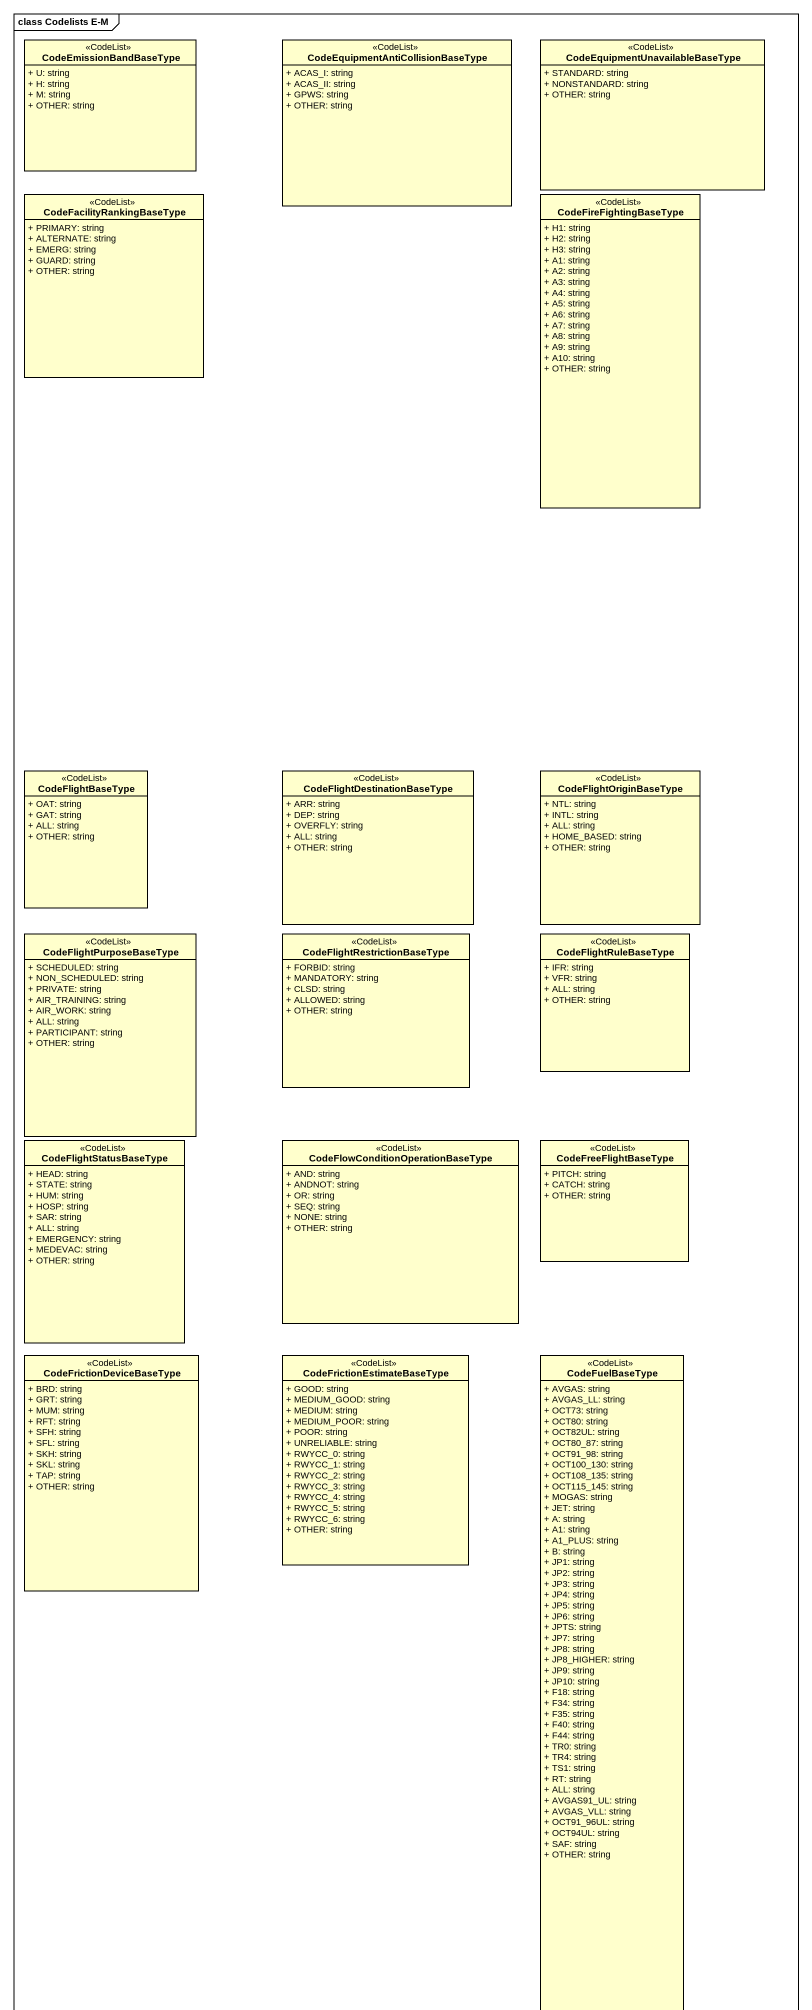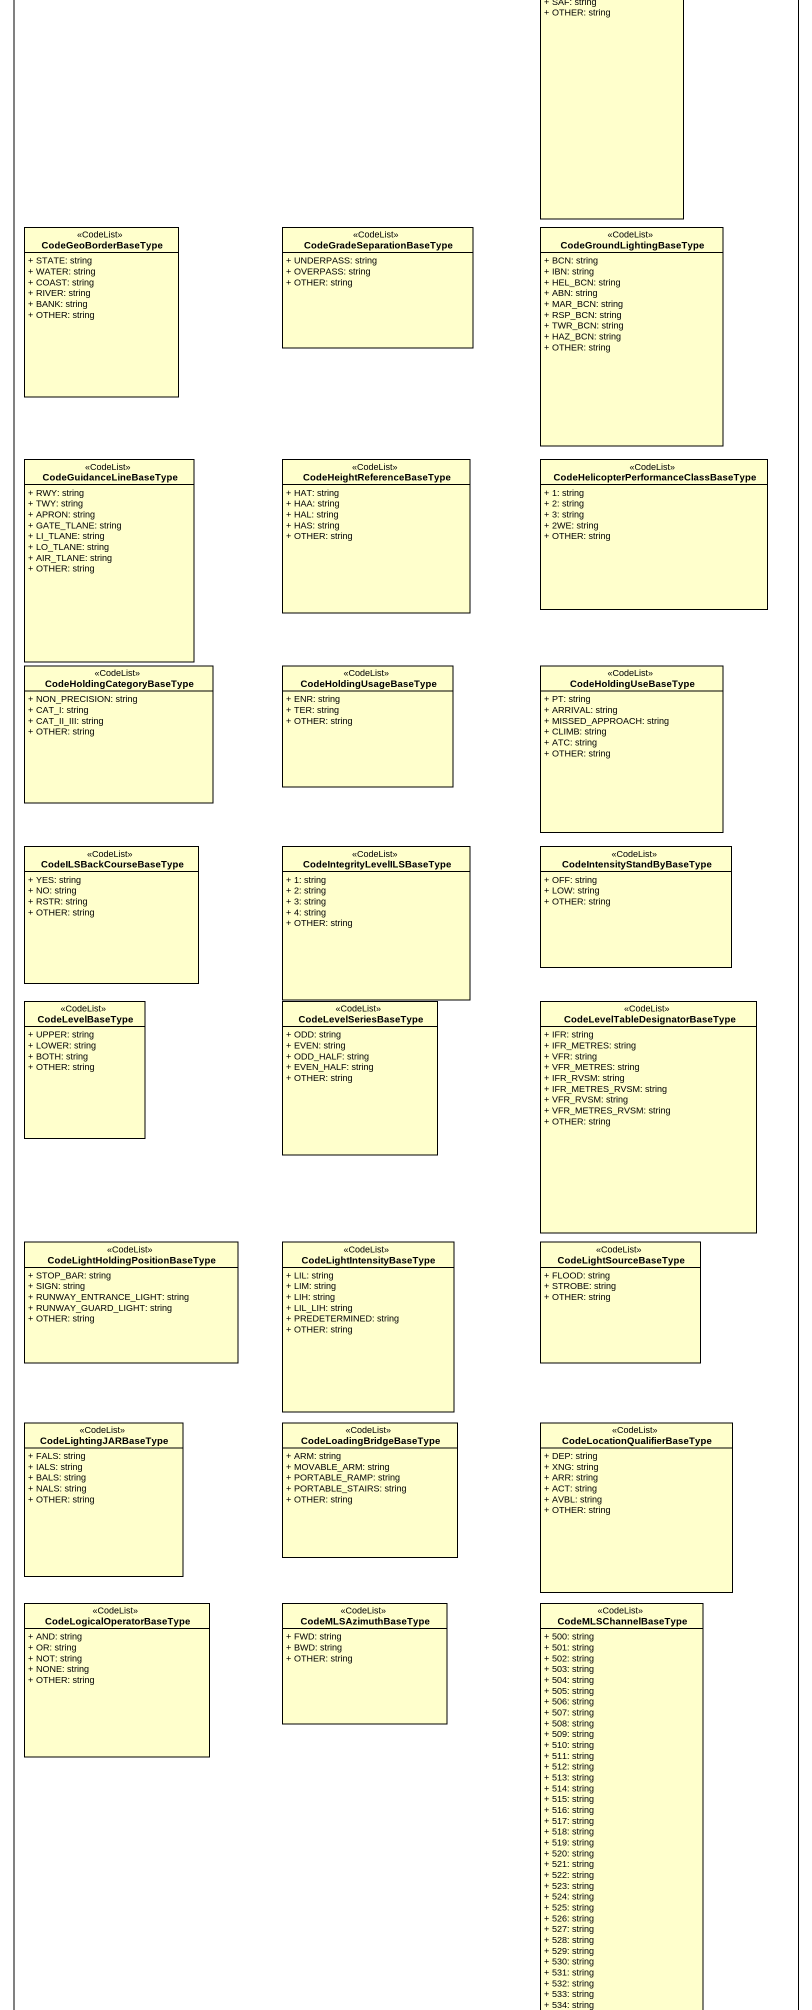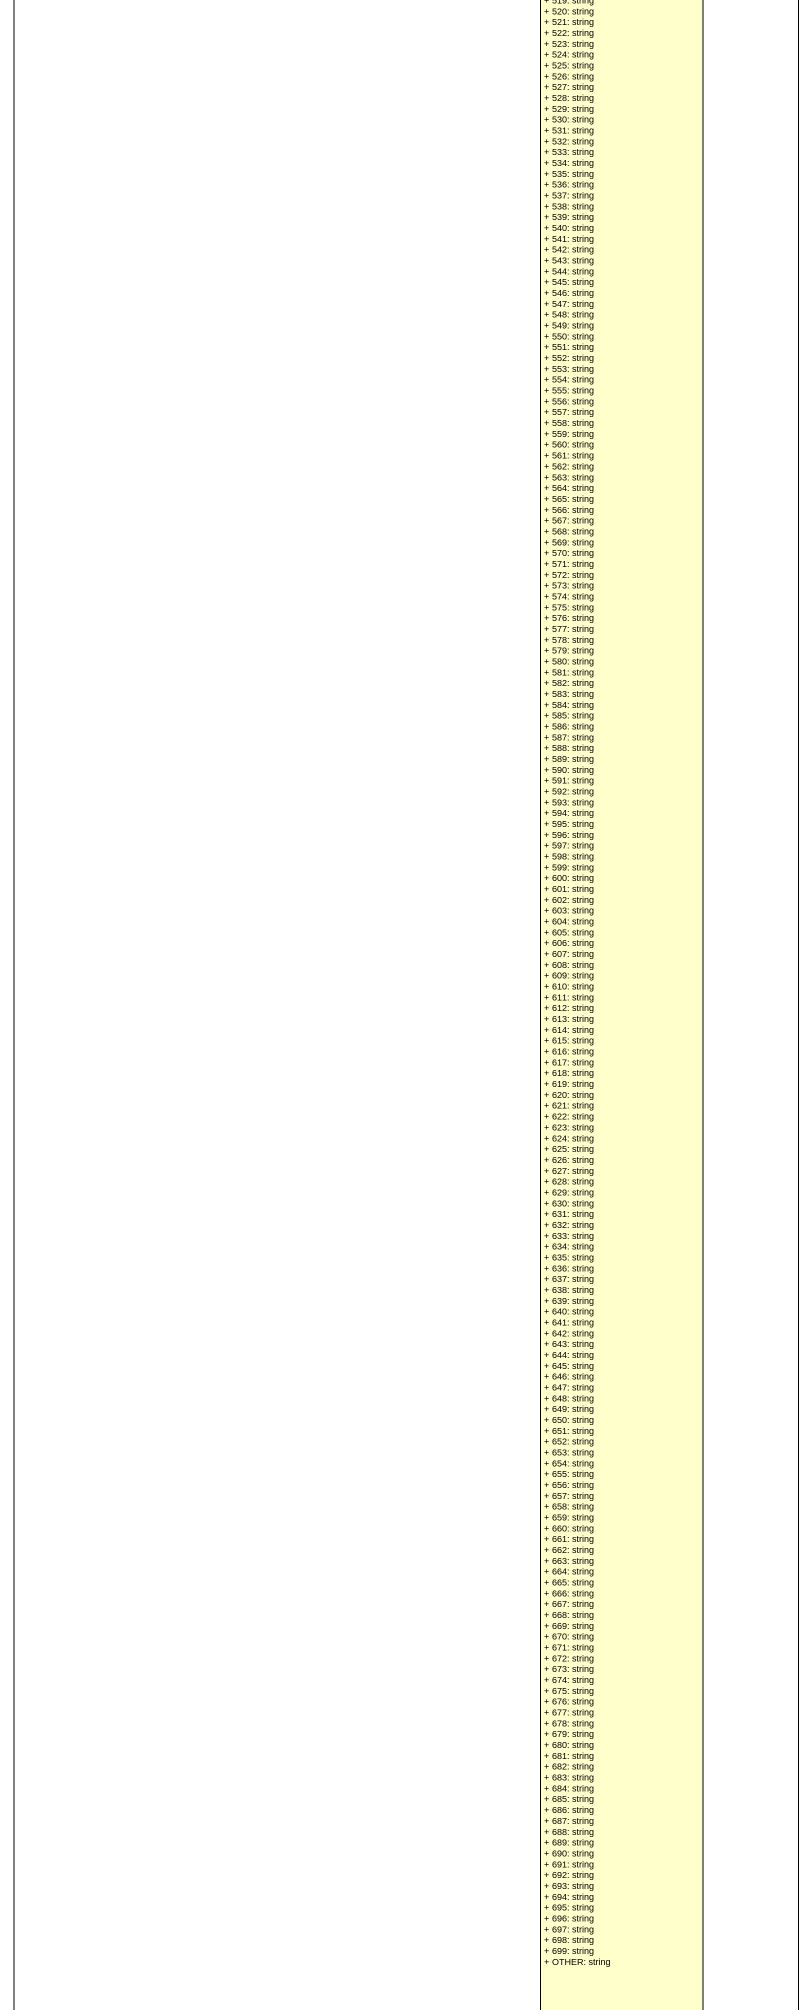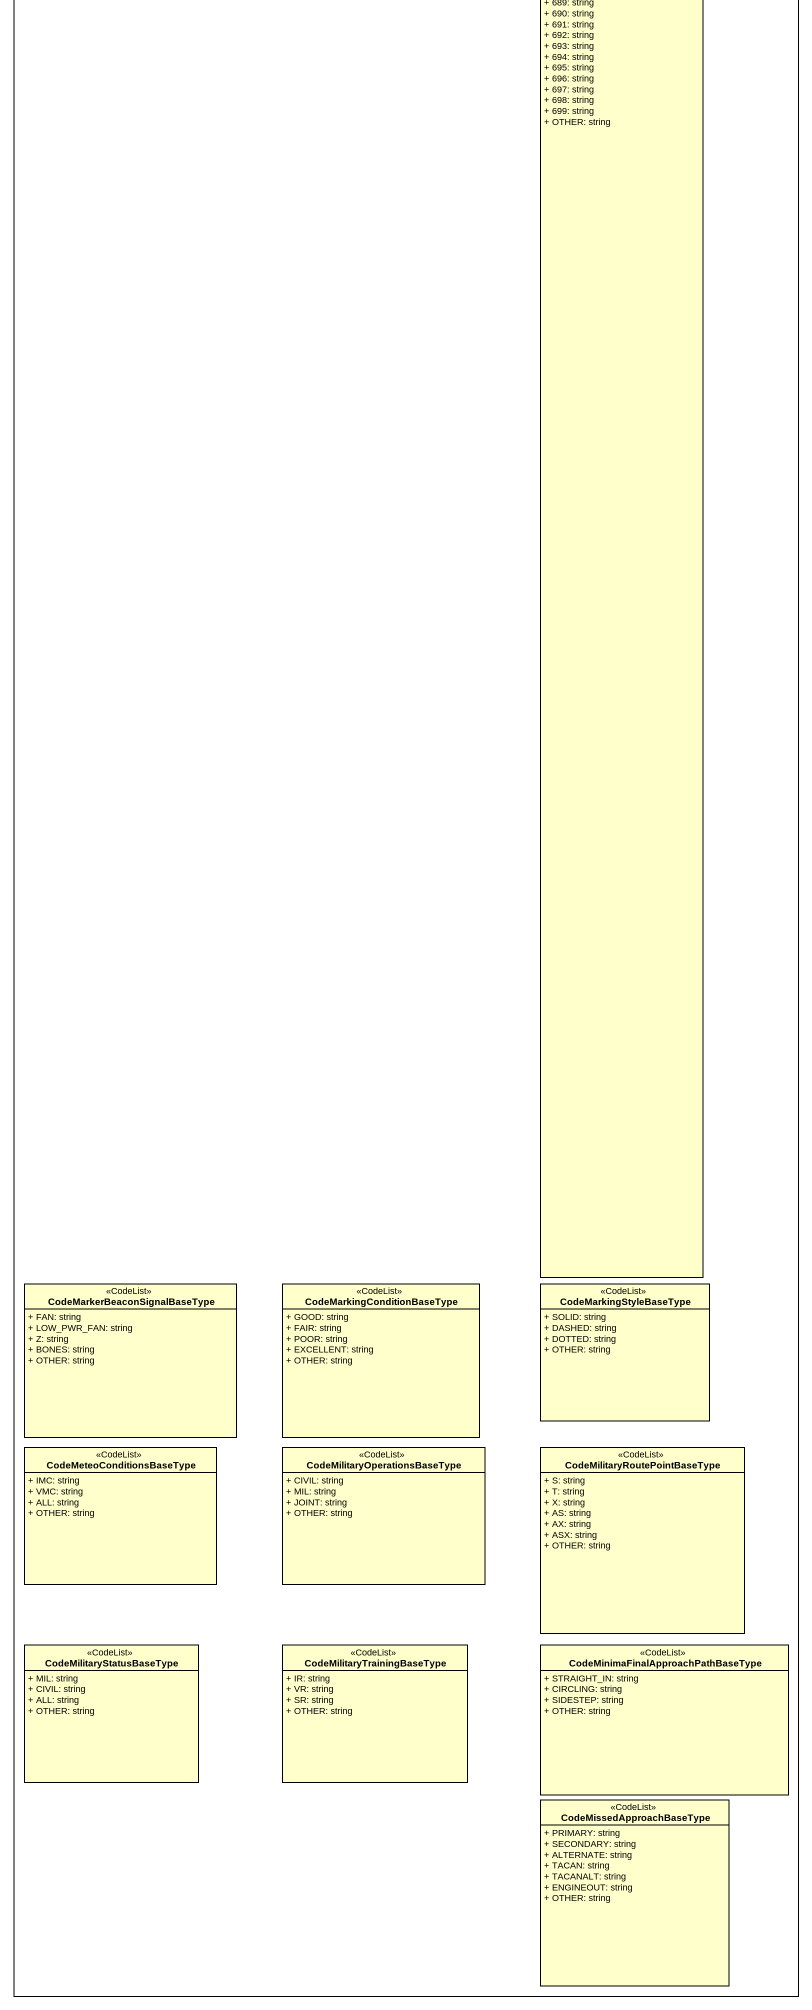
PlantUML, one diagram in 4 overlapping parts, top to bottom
@startuml
mainframe class Codelists E-M
hide circle
hide empty members
skinparam classAttributeIconSize 0
class CodeEmissionBandBaseType <<CodeList>> {
  + U: string
  + H: string
  + M: string
  + OTHER: string
}
class "CodeEquipmentAntiCollisionBaseType" as CodeEquipmentAntiCollisionBa <<CodeList>> {
  + ACAS_I: string
  + ACAS_II: string
  + GPWS: string
  + OTHER: string
}
class "CodeEquipmentUnavailableBaseType" as CodeEquipmentUnavailableBase <<CodeList>> {
  + STANDARD: string
  + NONSTANDARD: string
  + OTHER: string
}
class CodeFacilityRankingBaseType <<CodeList>> {
  + PRIMARY: string
  + ALTERNATE: string
  + EMERG: string
  + GUARD: string
  + OTHER: string
}
class CodeFireFightingBaseType <<CodeList>> {
  + H1: string
  + H2: string
  + H3: string
  + A1: string
  + A2: string
  + A3: string
  + A4: string
  + A5: string
  + A6: string
  + A7: string
  + A8: string
  + A9: string
  + A10: string
  + OTHER: string
}
class CodeFlightBaseType <<CodeList>> {
  + OAT: string
  + GAT: string
  + ALL: string
  + OTHER: string
}
class "CodeFlightDestinationBaseType" as CodeFlightDestinationBaseTyp <<CodeList>> {
  + ARR: string
  + DEP: string
  + OVERFLY: string
  + ALL: string
  + OTHER: string
}
class CodeFlightOriginBaseType <<CodeList>> {
  + NTL: string
  + INTL: string
  + ALL: string
  + HOME_BASED: string
  + OTHER: string
}
class CodeFlightPurposeBaseType <<CodeList>> {
  + SCHEDULED: string
  + NON_SCHEDULED: string
  + PRIVATE: string
  + AIR_TRAINING: string
  + AIR_WORK: string
  + ALL: string
  + PARTICIPANT: string
  + OTHER: string
}
class "CodeFlightRestrictionBaseType" as CodeFlightRestrictionBaseTyp <<CodeList>> {
  + FORBID: string
  + MANDATORY: string
  + CLSD: string
  + ALLOWED: string
  + OTHER: string
}
class CodeFlightRuleBaseType <<CodeList>> {
  + IFR: string
  + VFR: string
  + ALL: string
  + OTHER: string
}
class CodeFlightStatusBaseType <<CodeList>> {
  + HEAD: string
  + STATE: string
  + HUM: string
  + HOSP: string
  + SAR: string
  + ALL: string
  + EMERGENCY: string
  + MEDEVAC: string
  + OTHER: string
}
class "CodeFlowConditionOperationBaseType" as CodeFlowConditionOperationBa <<CodeList>> {
  + AND: string
  + ANDNOT: string
  + OR: string
  + SEQ: string
  + NONE: string
  + OTHER: string
}
class CodeFreeFlightBaseType <<CodeList>> {
  + PITCH: string
  + CATCH: string
  + OTHER: string
}
class CodeFrictionDeviceBaseType <<CodeList>> {
  + BRD: string
  + GRT: string
  + MUM: string
  + RFT: string
  + SFH: string
  + SFL: string
  + SKH: string
  + SKL: string
  + TAP: string
  + OTHER: string
}
class CodeFrictionEstimateBaseType <<CodeList>> {
  + GOOD: string
  + MEDIUM_GOOD: string
  + MEDIUM: string
  + MEDIUM_POOR: string
  + POOR: string
  + UNRELIABLE: string
  + RWYCC_0: string
  + RWYCC_1: string
  + RWYCC_2: string
  + RWYCC_3: string
  + RWYCC_4: string
  + RWYCC_5: string
  + RWYCC_6: string
  + OTHER: string
}
class CodeFuelBaseType <<CodeList>> {
  + AVGAS: string
  + AVGAS_LL: string
  + OCT73: string
  + OCT80: string
  + OCT82UL: string
  + OCT80_87: string
  + OCT91_98: string
  + OCT100_130: string
  + OCT108_135: string
  + OCT115_145: string
  + MOGAS: string
  + JET: string
  + A: string
  + A1: string
  + A1_PLUS: string
  + B: string
  + JP1: string
  + JP2: string
  + JP3: string
  + JP4: string
  + JP5: string
  + JP6: string
  + JPTS: string
  + JP7: string
  + JP8: string
  + JP8_HIGHER: string
  + JP9: string
  + JP10: string
  + F18: string
  + F34: string
  + F35: string
  + F40: string
  + F44: string
  + TR0: string
  + TR4: string
  + TS1: string
  + RT: string
  + ALL: string
  + AVGAS91_UL: string
  + AVGAS_VLL: string
  + OCT91_96UL: string
  + OCT94UL: string
  + SAF: string
  + OTHER: string
}
class CodeGeoBorderBaseType <<CodeList>> {
  + STATE: string
  + WATER: string
  + COAST: string
  + RIVER: string
  + BANK: string
  + OTHER: string
}
class CodeGradeSeparationBaseType <<CodeList>> {
  + UNDERPASS: string
  + OVERPASS: string
  + OTHER: string
}
class CodeGroundLightingBaseType <<CodeList>> {
  + BCN: string
  + IBN: string
  + HEL_BCN: string
  + ABN: string
  + MAR_BCN: string
  + RSP_BCN: string
  + TWR_BCN: string
  + HAZ_BCN: string
  + OTHER: string
}
class CodeGuidanceLineBaseType <<CodeList>> {
  + RWY: string
  + TWY: string
  + APRON: string
  + GATE_TLANE: string
  + LI_TLANE: string
  + LO_TLANE: string
  + AIR_TLANE: string
  + OTHER: string
}
class CodeHeightReferenceBaseType <<CodeList>> {
  + HAT: string
  + HAA: string
  + HAL: string
  + HAS: string
  + OTHER: string
}
class "CodeHelicopterPerformanceClassBaseType" as CodeHelicopterPerformanceCla <<CodeList>> {
  + 1: string
  + 2: string
  + 3: string
  + 2WE: string
  + OTHER: string
}
class CodeHoldingCategoryBaseType <<CodeList>> {
  + NON_PRECISION: string
  + CAT_I: string
  + CAT_II_III: string
  + OTHER: string
}
class CodeHoldingUsageBaseType <<CodeList>> {
  + ENR: string
  + TER: string
  + OTHER: string
}
class CodeHoldingUseBaseType <<CodeList>> {
  + PT: string
  + ARRIVAL: string
  + MISSED_APPROACH: string
  + CLIMB: string
  + ATC: string
  + OTHER: string
}
class CodeILSBackCourseBaseType <<CodeList>> {
  + YES: string
  + NO: string
  + RSTR: string
  + OTHER: string
}
class "CodeIntegrityLevelILSBaseType" as CodeIntegrityLevelILSBaseTyp <<CodeList>> {
  + 1: string
  + 2: string
  + 3: string
  + 4: string
  + OTHER: string
}
class CodeIntensityStandByBaseType <<CodeList>> {
  + OFF: string
  + LOW: string
  + OTHER: string
}
class CodeLevelBaseType <<CodeList>> {
  + UPPER: string
  + LOWER: string
  + BOTH: string
  + OTHER: string
}
class CodeLevelSeriesBaseType <<CodeList>> {
  + ODD: string
  + EVEN: string
  + ODD_HALF: string
  + EVEN_HALF: string
  + OTHER: string
}
class "CodeLevelTableDesignatorBaseType" as CodeLevelTableDesignatorBase <<CodeList>> {
  + IFR: string
  + IFR_METRES: string
  + VFR: string
  + VFR_METRES: string
  + IFR_RVSM: string
  + IFR_METRES_RVSM: string
  + VFR_RVSM: string
  + VFR_METRES_RVSM: string
  + OTHER: string
}
class "CodeLightHoldingPositionBaseType" as CodeLightHoldingPositionBase <<CodeList>> {
  + STOP_BAR: string
  + SIGN: string
  + RUNWAY_ENTRANCE_LIGHT: string
  + RUNWAY_GUARD_LIGHT: string
  + OTHER: string
}
class CodeLightIntensityBaseType <<CodeList>> {
  + LIL: string
  + LIM: string
  + LIH: string
  + LIL_LIH: string
  + PREDETERMINED: string
  + OTHER: string
}
class CodeLightSourceBaseType <<CodeList>> {
  + FLOOD: string
  + STROBE: string
  + OTHER: string
}
class CodeLightingJARBaseType <<CodeList>> {
  + FALS: string
  + IALS: string
  + BALS: string
  + NALS: string
  + OTHER: string
}
class CodeLoadingBridgeBaseType <<CodeList>> {
  + ARM: string
  + MOVABLE_ARM: string
  + PORTABLE_RAMP: string
  + PORTABLE_STAIRS: string
  + OTHER: string
}
class "CodeLocationQualifierBaseType" as CodeLocationQualifierBaseTyp <<CodeList>> {
  + DEP: string
  + XNG: string
  + ARR: string
  + ACT: string
  + AVBL: string
  + OTHER: string
}
class CodeLogicalOperatorBaseType <<CodeList>> {
  + AND: string
  + OR: string
  + NOT: string
  + NONE: string
  + OTHER: string
}
class CodeMLSAzimuthBaseType <<CodeList>> {
  + FWD: string
  + BWD: string
  + OTHER: string
}
class CodeMLSChannelBaseType <<CodeList>> {
  + 500: string
  + 501: string
  + 502: string
  + 503: string
  + 504: string
  + 505: string
  + 506: string
  + 507: string
  + 508: string
  + 509: string
  + 510: string
  + 511: string
  + 512: string
  + 513: string
  + 514: string
  + 515: string
  + 516: string
  + 517: string
  + 518: string
  + 519: string
  + 520: string
  + 521: string
  + 522: string
  + 523: string
  + 524: string
  + 525: string
  + 526: string
  + 527: string
  + 528: string
  + 529: string
  + 530: string
  + 531: string
  + 532: string
  + 533: string
  + 534: string
  + 535: string
  + 536: string
  + 537: string
  + 538: string
  + 539: string
  + 540: string
  + 541: string
  + 542: string
  + 543: string
  + 544: string
  + 545: string
  + 546: string
  + 547: string
  + 548: string
  + 549: string
  + 550: string
  + 551: string
  + 552: string
  + 553: string
  + 554: string
  + 555: string
  + 556: string
  + 557: string
  + 558: string
  + 559: string
  + 560: string
  + 561: string
  + 562: string
  + 563: string
  + 564: string
  + 565: string
  + 566: string
  + 567: string
  + 568: string
  + 569: string
  + 570: string
  + 571: string
  + 572: string
  + 573: string
  + 574: string
  + 575: string
  + 576: string
  + 577: string
  + 578: string
  + 579: string
  + 580: string
  + 581: string
  + 582: string
  + 583: string
  + 584: string
  + 585: string
  + 586: string
  + 587: string
  + 588: string
  + 589: string
  + 590: string
  + 591: string
  + 592: string
  + 593: string
  + 594: string
  + 595: string
  + 596: string
  + 597: string
  + 598: string
  + 599: string
  + 600: string
  + 601: string
  + 602: string
  + 603: string
  + 604: string
  + 605: string
  + 606: string
  + 607: string
  + 608: string
  + 609: string
  + 610: string
  + 611: string
  + 612: string
  + 613: string
  + 614: string
  + 615: string
  + 616: string
  + 617: string
  + 618: string
  + 619: string
  + 620: string
  + 621: string
  + 622: string
  + 623: string
  + 624: string
  + 625: string
  + 626: string
  + 627: string
  + 628: string
  + 629: string
  + 630: string
  + 631: string
  + 632: string
  + 633: string
  + 634: string
  + 635: string
  + 636: string
  + 637: string
  + 638: string
  + 639: string
  + 640: string
  + 641: string
  + 642: string
  + 643: string
  + 644: string
  + 645: string
  + 646: string
  + 647: string
  + 648: string
  + 649: string
  + 650: string
  + 651: string
  + 652: string
  + 653: string
  + 654: string
  + 655: string
  + 656: string
  + 657: string
  + 658: string
  + 659: string
  + 660: string
  + 661: string
  + 662: string
  + 663: string
  + 664: string
  + 665: string
  + 666: string
  + 667: string
  + 668: string
  + 669: string
  + 670: string
  + 671: string
  + 672: string
  + 673: string
  + 674: string
  + 675: string
  + 676: string
  + 677: string
  + 678: string
  + 679: string
  + 680: string
  + 681: string
  + 682: string
  + 683: string
  + 684: string
  + 685: string
  + 686: string
  + 687: string
  + 688: string
  + 689: string
  + 690: string
  + 691: string
  + 692: string
  + 693: string
  + 694: string
  + 695: string
  + 696: string
  + 697: string
  + 698: string
  + 699: string
  + OTHER: string
}
class "CodeMarkerBeaconSignalBaseType" as CodeMarkerBeaconSignalBaseTy <<CodeList>> {
  + FAN: string
  + LOW_PWR_FAN: string
  + Z: string
  + BONES: string
  + OTHER: string
}
class CodeMarkingConditionBaseType <<CodeList>> {
  + GOOD: string
  + FAIR: string
  + POOR: string
  + EXCELLENT: string
  + OTHER: string
}
class CodeMarkingStyleBaseType <<CodeList>> {
  + SOLID: string
  + DASHED: string
  + DOTTED: string
  + OTHER: string
}
class CodeMeteoConditionsBaseType <<CodeList>> {
  + IMC: string
  + VMC: string
  + ALL: string
  + OTHER: string
}
class "CodeMilitaryOperationsBaseType" as CodeMilitaryOperationsBaseTy <<CodeList>> {
  + CIVIL: string
  + MIL: string
  + JOINT: string
  + OTHER: string
}
class "CodeMilitaryRoutePointBaseType" as CodeMilitaryRoutePointBaseTy <<CodeList>> {
  + S: string
  + T: string
  + X: string
  + AS: string
  + AX: string
  + ASX: string
  + OTHER: string
}
class CodeMilitaryStatusBaseType <<CodeList>> {
  + MIL: string
  + CIVIL: string
  + ALL: string
  + OTHER: string
}
class CodeMilitaryTrainingBaseType <<CodeList>> {
  + IR: string
  + VR: string
  + SR: string
  + OTHER: string
}
class "CodeMinimaFinalApproachPathBaseType" as CodeMinimaFinalApproachPathB <<CodeList>> {
  + STRAIGHT_IN: string
  + CIRCLING: string
  + SIDESTEP: string
  + OTHER: string
}
class CodeMissedApproachBaseType <<CodeList>> {
  + PRIMARY: string
  + SECONDARY: string
  + ALTERNATE: string
  + TACAN: string
  + TACANALT: string
  + ENGINEOUT: string
  + OTHER: string
}
@enduml
